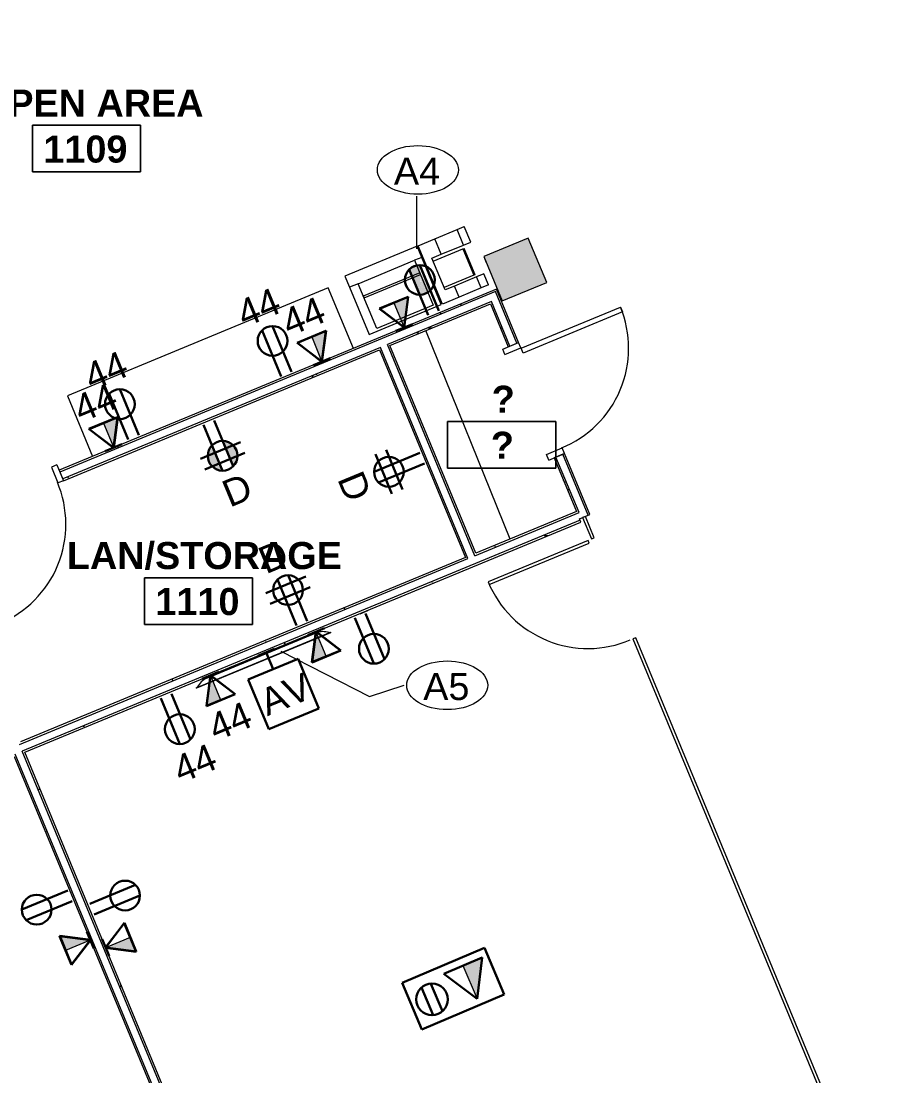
# Model space of a CAD drawing. Header units: inches. Extents: x 488 to 2071, y 800 to 2512.
# Drawn here: x 1223.8 to 1511.9, y 1816.9 to 2168.1 of the extents above; entities that cross this region are included whole.
import ezdxf

# ---------------------------------------------------------------- set-up
doc = ezdxf.new("R2010")
doc.units = ezdxf.units.IN
doc.header["$MEASUREMENT"] = 0
for name, color, linetype, lineweight in [('A-ANNO-NOTE', 131, 'Continuous', 30), ('A-AREA-IDEN', 2, 'Continuous', 9), ('A-COLS', 52, 'Continuous', 13), ('A-DOOR', 31, 'Continuous', 13), ('A-DOOR-FRAM', 31, 'Continuous', 20), ('A-Flor-Shel-Tptn', 8, 'Continuous', 9), ('A-GLAZ-CURT', 52, 'Continuous', 9), ('A-WALL', 113, 'Continuous', 9), ('A-WALL-PATT', 111, 'Continuous', 13), ('E-ELEC-FIXT', 91, 'Continuous', 9), ('I-WALL', 2, 'Continuous', 9), ('Q-CASE', 31, 'Continuous', 9), ('Q-SPCQ', 91, 'Continuous', 9), ('Q-SPCQ-IDEN', 132, 'Continuous', 9), ('S-Cols', 8, 'Continuous', 9)]:
    doc.layers.add(name, color=color, linetype=linetype, lineweight=lineweight)
doc.styles.add('Arial', font='arial.ttf', dxfattribs={"height": 9})
doc.styles.add('Swis721 Lt BT', font='swissl.ttf', dxfattribs={"height": 9})
doc.styles.add('Swis721 Lt BT_B', font='', dxfattribs={"height": 9})
doc.styles.get('Swis721 Lt BT_B').set_extended_font_data('Swis721 Lt BT', bold=True)
pattern_1 = [(0, (0, 0), (30.72, 7.68), [1.267, -21.773, 1.267, -21.773, -122.88]), (0, (0, 0), (30.72, 7.68), [-46.08, 1.267, -44.813, 1.267, -21.773, -53.76]), (0, (0, 0), (30.72, 7.68), [-115.2, 1.267, -14.093, 1.267, -37.133]), (120, (11.52, 3.84), (-22.011075, 22.7643), [1.267, -21.773, 1.267, -21.773, -122.88]), (120, (11.52, 3.84), (-22.011075, 22.7643), [-46.08, 1.267, -44.813, 1.267, -21.773, -53.76]), (120, (11.52, 3.84), (-22.011075, 22.7643), [-115.2, 1.267, -14.093, 1.267, -37.133]), (240, (15.36, 19.2), (-8.708925, -30.4443), [1.267, -21.773, 1.267, -21.773, -122.88]), (240, (15.36, 19.2), (-8.708925, -30.4443), [-46.08, 1.267, -44.813, 1.267, -21.773, -53.76]), (240, (15.36, 19.2), (-8.708925, -30.4443), [-115.2, 1.267, -14.093, 1.267, -37.133])]

# ---------------------------------------------------------------- blocks, each defined once
blk = doc.blocks.new('Revit Link EDITED_dwg-5488103-Level 1 POWER')
at = {"layer": 'S-Cols', "color": 7}
blk.add_line((1378.56, 2087.83), (1377.81, 2089.62), dxfattribs=at)
blk = doc.blocks.new('System Panel - Glazed-5484080-Level 1 POWER')
at = {"layer": 'A-GLAZ-CURT', "lineweight": 13}
for p, q in [((71.58, 1.75), (-115.31, 1.75)), ((-115.31, 1.75), (-115.31, 0.75)), ((-115.31, 0.75), (71.58, 0.75)), ((71.58, 0.75), (71.58, 1.75)), ((115.31, 1.75), (107.58, 1.75)), ((107.58, 1.75), (107.58, 0.75)), ((107.58, 0.75), (115.31, 0.75)), ((115.31, 0.75), (115.31, 1.75))]:
    blk.add_line(p, q, dxfattribs=at)
blk = doc.blocks.new('Single Glass Door - Full Rail - Long Handle-5456995-Level 1 POWER')
at = {"layer": 'A-DOOR', "lineweight": 20}
for p, q in [((17, 38), (17, 2)), ((18, 38), (17, 38)), ((18, 2), (18, 38)), ((17, 2), (18, 2))]:
    blk.add_line(p, q, dxfattribs=at)
at = {"layer": 'A-DOOR', "lineweight": 9}
blk.add_arc((18, 2), 36, 90, 180.5, dxfattribs=at)
blk = doc.blocks.new('Single Flush - OTJ_SOLIDFLUSH_ALUM-5456996-Level 1 POWER')
at = {"layer": 'A-DOOR', "lineweight": 20}
for p, q in [((16.15625, -1.875), (17.90625, -1.875)), ((16.15625, -37.6875), (16.15625, -1.875)), ((17.90625, -1.875), (17.90625, -37.6875)), ((17.90625, -37.6875), (16.15625, -37.6875))]:
    blk.add_line(p, q, dxfattribs=at)
at = {"layer": 'A-DOOR', "lineweight": 9}
blk.add_arc((17.90625, -1.875), 35.8125, 179.5, 270, dxfattribs=at)
at = {"layer": 'A-DOOR-FRAM'}
for p, q in [((-20, 3.875), (-20, -1.875)), ((-20, 3.875), (-18, 3.875)), ((-18, 3.875), (-18, -1.875)), ((18.000004, 3.875), (18.000004, -1.875)), ((18.000004, 3.875), (20.000004, 3.875)), ((20.000004, 3.875), (20.000004, -1.875)), ((-20, -1.875), (-18, -1.875)), ((18.000004, -1.875), (20.000004, -1.875))]:
    blk.add_line(p, q, dxfattribs=at)
blk = doc.blocks.new('Single Flush - OTJ_SOLIDFLUSH_ALUM-5456984-Level 1 POWER')
at = {"layer": 'A-DOOR', "lineweight": 20}
for p, q in [((16.15625, 37.6875), (16.15625, 1.875)), ((17.90625, 37.6875), (16.15625, 37.6875)), ((17.90625, 1.875), (17.90625, 37.6875)), ((16.15625, 1.875), (17.90625, 1.875))]:
    blk.add_line(p, q, dxfattribs=at)
at = {"layer": 'A-DOOR', "lineweight": 9}
blk.add_arc((17.90625, 1.875), 35.8125, 90, 180.5, dxfattribs=at)
at = {"layer": 'A-DOOR-FRAM'}
for p, q in [((-20, -3.875), (-20, 1.875)), ((-20, 1.875), (-18, 1.875)), ((-18, -3.875), (-18, 1.875)), ((18.000004, -3.875), (18.000004, 1.875)), ((18.000004, 1.875), (20.000004, 1.875)), ((20.000004, -3.875), (20.000004, 1.875)), ((-20, -3.875), (-18, -3.875)), ((18.000004, -3.875), (20.000004, -3.875))]:
    blk.add_line(p, q, dxfattribs=at)
blk = doc.blocks.new('A-Copier-Floor - A-Copier-Floor-V26-Level 1 POWER')
at = {"layer": 'Q-SPCQ'}
for p, q in [((-30.09, 11.47), (-27.49, 11.47)), ((-30.09, 11.47), (-30.09, 7.47)), ((-27.49, 11.47), (-19.49, 11.47)), ((-27.49, 11.47), (-27.49, 7.47)), ((-19.49, 11.47), (-13.49, 11.47)), ((-19.49, 11.47), (-19.49, 7.47)), ((-13.49, 11.47), (-13.49, -9.53)), ((12.91, 11.47), (-13.09, 11.47)), ((-13.09, 11.47), (-13.09, -5.51)), ((-10.52, -5.51), (-10.52, 10.67)), ((-10.52, 10.67), (9.82, 10.67)), ((9.82, 10.67), (9.82, -5.51)), ((12.91, -5.51), (12.91, 11.47)), ((-30.09, 7.47), (-27.49, 7.47)), ((-27.49, 7.47), (-19.49, 7.47)), ((-19.49, 7.47), (-16.13, 7.47)), ((-16.13, 7.47), (-16.13, -3.97)), ((-13.29, 10.49), (-13.29, 8.47)), ((-13.29, 10.49), (-13.1, 10.49)), ((-13.1, 8.47), (-13.29, 8.47)), ((-27.26, 6.6), (-26.84, 6.6)), ((-27.26, 6.6), (-27.26, -2.84)), ((-26.84, 6.6), (-16.13, 6.6)), ((-26.84, -2.84), (-26.84, 6.6)), ((-26.84, -2.84), (-27.26, -2.84)), ((-16.13, -2.84), (-26.84, -2.84)), ((9.82, -0.4), (-10.52, -0.4)), ((-10.52, -0.4), (-10.52, -1.03)), ((-10.52, -1.03), (9.82, -1.03)), ((9.82, -1.03), (9.82, -0.4)), ((-27.49, -3.97), (-30.09, -3.97)), ((-30.09, -3.97), (-30.09, -9.53)), ((-19.49, -3.97), (-27.49, -3.97)), ((-27.49, -3.97), (-27.49, -9.53)), ((-16.13, -3.97), (-19.49, -3.97)), ((-19.49, -3.97), (-19.49, -9.53)), ((-13.29, -5.51), (-13.29, -7.53)), ((-13.29, -5.51), (-13.1, -5.51)), ((-13.09, -5.51), (-10.52, -5.51)), ((-13.09, -5.51), (-13.09, -9.53)), ((9.82, -5.51), (-10.52, -5.51)), ((9.82, -5.51), (12.91, -5.51)), ((12.91, -9.53), (12.91, -5.51)), ((-27.49, -9.53), (-30.09, -9.53)), ((-19.49, -9.53), (-27.49, -9.53)), ((-13.49, -9.53), (-19.49, -9.53)), ((-13.1, -7.53), (-13.29, -7.53)), ((-13.09, -9.53), (12.91, -9.53))]:
    blk.add_line(p, q, dxfattribs=at)
blk = doc.blocks.new('C-Counter Top - ADJ HEIGHT-5345645-Level 1 POWER')
at = {"layer": 'Q-CASE'}
for p, q in [((46.71, 25), (-47.26, 25)), ((-47.26, 25), (-47.26, 3.19)), ((46.71, 3.19), (46.71, 25))]:
    blk.add_line(p, q, dxfattribs=at)
blk = doc.blocks.new('Casework 9 - Casework 6-5348121-Level 1 POWER')
at = {"layer": 'Q-CASE'}
blk.add_line((1633.34, 1815.64), (1702.5, 1844.29), dxfattribs=at)
blk = doc.blocks.new('PS - Junction Box _Wall Base_ - AV Box-4868763-Level 1 POWER')
at = {"layer": 'E-ELEC-FIXT'}
for p, q in [((1304.03, 1957.4), (1304.1, 1957.23)), ((1306.64, 1958.28), (1304.1, 1957.23)), ((1306.64, 1958.28), (1306.57, 1958.45))]:
    blk.add_line(p, q, dxfattribs=at)
blk = doc.blocks.new('PS - Power Device _Wall Base_ - Duplex-4862727-Level 1 POWER')
at = {"layer": 'E-ELEC-FIXT'}
for p, q in [((1445.44, 1403.21), (1445.36, 1403.04)), ((1447.89, 1401.94), (1445.36, 1403.04)), ((1447.89, 1401.94), (1447.96, 1402.12))]:
    blk.add_line(p, q, dxfattribs=at)
blk = doc.blocks.new('A-Flat_Screen_TV - OLED 55BGP 55_-4747240-Level 1 POWER')
at = {"layer": 'Q-SPCQ'}
for p, q in [((-24.2, 0.19), (24.2, 0.19)), ((-24.2, 0.19), (-24.2, 0)), ((24.2, 0), (-24.2, 0)), ((-24.14, 0), (-24.14, -0.06)), ((-19.7, 1.81), (19.7, 1.81)), ((24.14, -0.06), (24.14, 0)), ((24.2, 0), (24.2, 0.19)), ((24.14, -0.06), (-24.14, -0.06))]:
    blk.add_line(p, q, dxfattribs=at)
for centre, start, end in [((-19.1, -5.58), 94.6372, 128.9656), ((19.1, -5.58), 51.0344, 85.3628)]:
    blk.add_arc(centre, 7.41, start, end, dxfattribs=at)
blk = doc.blocks.new('Room Tag - Room Name and Number-3379422-Level 1 POWER')
at = {"layer": 'A-AREA-IDEN'}
for p, q in [((-0.1881, -0.1636), (-0.1881, -0.0018)), ((-0.1881, -0.0018), (0.1869, -0.0018)), ((0.1869, -0.0018), (-0.1881, -0.0018)), ((-0.1881, -0.0018), (-0.1881, -0.1636)), ((0.1869, -0.0018), (0.1869, -0.1636)), ((0.1869, -0.1636), (0.1869, -0.0018)), ((0.1869, -0.1636), (-0.1881, -0.1636)), ((-0.1881, -0.1636), (0.1869, -0.1636))]:
    blk.add_line(p, q, dxfattribs=at)
blk = doc.blocks.new('Appliance_Specialty Equipment Tag - Standard-3515593-Level 1 POWER')
at = {"layer": 'Q-SPCQ-IDEN'}
blk.add_ellipse((-0.0499, 0.0037), major_axis=(-0.1406, 0), ratio=0.600473, dxfattribs=at)

msp = doc.modelspace()

# ---------------------------------------------------------------- hatches: boundary and pattern name
at = {"layer": 'A-ANNO-NOTE', "lineweight": 9}
for points in [[(1356.43, 2076.96), (1356.5, 2086.81), (1352.95, 2085.36), (1355.95, 2078.11)], [(1352.95, 2085.36), (1356.4, 2086.81), (1353.46, 2085.83)], [(1353.46, 2085.83), (1356.4, 2086.81), (1355.91, 2086.8), (1353.46, 2085.83)], [(1353.46, 2085.83), (1355.91, 2086.8), (1353.7, 2086.01), (1353.46, 2085.83)], [(1353.7, 2086.01), (1355.91, 2086.8), (1355.42, 2086.73)], [(1353.7, 2086.01), (1355.42, 2086.73), (1354.94, 2086.61)], [(1356.43, 2076.96), (1356.53, 2076.96), (1356.49, 2084.88), (1356.44, 2078.11)], [(1356.53, 2076.96), (1356.63, 2076.96), (1356.51, 2084.88), (1356.53, 2078.11)], [(1356.63, 2076.96), (1356.73, 2076.97), (1356.53, 2084.88), (1356.61, 2078.11)], [(1356.73, 2076.97), (1356.82, 2076.97), (1356.54, 2084.88), (1356.7, 2078.11)], [(1356.82, 2076.97), (1356.92, 2076.98), (1356.56, 2084.88), (1356.79, 2078.11)], [(1356.92, 2076.98), (1357.02, 2076.99), (1356.58, 2084.88), (1356.87, 2078.11)], [(1357.02, 2076.99), (1357.12, 2077.01), (1356.6, 2084.88), (1356.96, 2078.11)], [(1357.12, 2077.01), (1357.21, 2077.02), (1356.62, 2084.88), (1357.05, 2078.11)], [(1357.21, 2077.02), (1357.31, 2077.04), (1356.64, 2084.88), (1357.13, 2078.11)], [(1357.31, 2077.04), (1357.41, 2077.05), (1356.66, 2084.88), (1357.22, 2078.11)], [(1357.41, 2077.05), (1357.5, 2077.07), (1356.68, 2084.88), (1357.31, 2078.11)], [(1357.5, 2077.07), (1357.6, 2077.1), (1356.7, 2084.88), (1357.4, 2078.11)], [(1357.6, 2077.1), (1357.7, 2077.12), (1356.72, 2084.88), (1357.49, 2078.11)], [(1357.7, 2077.12), (1357.79, 2077.14), (1356.74, 2084.88), (1357.57, 2078.11)], [(1357.79, 2077.14), (1357.89, 2077.17), (1356.76, 2084.88), (1357.66, 2078.11)], [(1357.89, 2077.17), (1357.98, 2077.2), (1356.78, 2084.88), (1357.75, 2078.11)], [(1357.98, 2077.2), (1358.07, 2077.23), (1356.8, 2084.88), (1357.84, 2078.11)], [(1358.07, 2077.23), (1358.17, 2077.27), (1356.82, 2084.88), (1357.93, 2078.11)], [(1358.17, 2077.27), (1358.26, 2077.3), (1356.84, 2084.88), (1358.02, 2078.11)], [(1358.26, 2077.3), (1358.35, 2077.34), (1356.86, 2084.88), (1358.11, 2078.11)], [(1358.35, 2077.34), (1358.44, 2077.38), (1356.88, 2084.88), (1358.2, 2078.11)], [(1358.44, 2077.38), (1358.53, 2077.42), (1356.9, 2084.88), (1358.29, 2078.11)], [(1358.53, 2077.42), (1358.62, 2077.46), (1356.92, 2084.88), (1358.38, 2078.11)], [(1358.62, 2077.46), (1358.71, 2077.5), (1356.94, 2084.88), (1358.47, 2078.11)], [(1358.71, 2077.5), (1358.79, 2077.55), (1356.96, 2084.88), (1358.56, 2078.11)], [(1358.79, 2077.55), (1358.88, 2077.6), (1356.98, 2084.88), (1358.65, 2078.11)], [(1358.88, 2077.6), (1358.96, 2077.64), (1357, 2084.88), (1358.75, 2078.11)], [(1358.96, 2077.64), (1359.05, 2077.7), (1357.02, 2084.88), (1358.84, 2078.11)], [(1359.05, 2077.7), (1359.13, 2077.75), (1357.04, 2084.88), (1358.93, 2078.11)], [(1359.13, 2077.75), (1359.21, 2077.8), (1357.06, 2084.88), (1359.03, 2078.11)], [(1359.21, 2077.8), (1359.3, 2077.86), (1357.08, 2084.88), (1359.12, 2078.11)], [(1359.3, 2077.86), (1359.38, 2077.91), (1357.1, 2084.88), (1359.22, 2078.11)], [(1359.38, 2077.91), (1359.45, 2077.97), (1357.12, 2084.88), (1359.31, 2078.11)], [(1359.45, 2077.97), (1359.53, 2078.03), (1357.15, 2084.88), (1359.41, 2078.11)], [(1359.53, 2078.03), (1359.6, 2078.11), (1357.17, 2084.88), (1359.5, 2078.11)], [(1359.61, 2078.1), (1359.68, 2078.16), (1357.19, 2084.88), (1359.6, 2078.11)], [(1359.68, 2078.16), (1359.76, 2078.22), (1357.21, 2084.88)], [(1359.76, 2078.22), (1359.83, 2078.29), (1357.23, 2084.88)], [(1359.83, 2078.29), (1359.9, 2078.36), (1357.26, 2084.88)], [(1359.9, 2078.36), (1359.97, 2078.43), (1357.28, 2084.88)], [(1351.26, 2066.03), (1352.61, 2076.26), (1347.85, 2074.28), (1349.06, 2071.35)], [(1323.89, 2054.69), (1325.23, 2064.92), (1320.47, 2062.95)], [(1254.6, 2025.99), (1255.94, 2036.22), (1251.18, 2034.24)], [(1285.98, 2024.35), (1287.22, 2026.75), (1286.66, 2026.03)], [(1286.65, 2020.71), (1287.22, 2026.75), (1285.98, 2024.35)], [(1287.89, 2019.38), (1287.22, 2026.75), (1286.65, 2020.71)], [(1290.81, 2018.41), (1287.31, 2026.84), (1287.22, 2026.75)], [(1290.81, 2018.41), (1287.22, 2026.75), (1290.16, 2018.46)], [(1290.16, 2018.46), (1287.22, 2026.75), (1287.89, 2019.38)], [(1294.35, 2019.88), (1290.99, 2028.31), (1290.86, 2028.31)], [(1294.35, 2019.88), (1291.51, 2028.26), (1290.99, 2028.31)], [(1294.35, 2019.88), (1294.18, 2027), (1291.51, 2028.26)], [(1294.18, 2027), (1293, 2027.81), (1291.51, 2028.26)], [(1293, 2027.81), (1292.52, 2028.01), (1292.02, 2028.17)], [(1294.18, 2027), (1293.67, 2027.41), (1293, 2027.81)], [(1295.76, 2023.8), (1294.71, 2026.43), (1294.18, 2027)], [(1295.31, 2021.26), (1295.76, 2023.8), (1294.18, 2027)], [(1294.35, 2019.88), (1295.31, 2021.26), (1294.18, 2027)], [(1295.48, 2025.07), (1295.21, 2025.67), (1294.71, 2026.43)], [(1295.76, 2023.8), (1295.48, 2025.07), (1294.71, 2026.43)], [(1286.65, 2020.71), (1285.98, 2024.35), (1285.89, 2023.05)], [(1286.65, 2020.71), (1285.89, 2023.05), (1286.07, 2022.02)], [(1285.98, 2024.35), (1286.53, 2025.81), (1286.11, 2024.85)], [(1295.31, 2021.26), (1295.59, 2021.99), (1295.76, 2023.8)], [(1295.76, 2023.8), (1295.69, 2024.32), (1295.48, 2025.07)], [(1295.59, 2021.99), (1295.78, 2023.28), (1295.76, 2023.8)], [(1295.59, 2021.99), (1295.76, 2022.89), (1295.78, 2023.28)], [(1287.89, 2019.38), (1286.65, 2020.71), (1287.39, 2019.8)], [(1290.16, 2018.46), (1287.89, 2019.38), (1288.67, 2018.91)], [(1294.35, 2019.88), (1294.93, 2020.58), (1295.31, 2021.26)], [(1320.52, 1954.64), (1325.29, 1956.61), (1321.87, 1964.86)], [(1285.42, 1940.1), (1290.18, 1942.07), (1286.76, 1950.32)], [(1238.6, 1858.77), (1236.62, 1863.53), (1246.85, 1862.18)], [(1262.05, 1858.26), (1260.08, 1863.02), (1251.83, 1859.61)], [(1375.5, 1842.62), (1377.19, 1856.37), (1370.81, 1853.66)]]:
    msp.add_hatch(color=256, dxfattribs=at).paths.add_polyline_path(points, flags=0)
at = {"layer": 'A-COLS'}
msp.add_hatch(color=250, dxfattribs=at).paths.add_polyline_path([(1383.89, 2074.95), (1398.67, 2081.07), (1392.55, 2095.86), (1377.77, 2089.73), (1383.87, 2075)], flags=0)
at = {"layer": 'A-WALL-PATT', "lineweight": 9}
h = msp.add_hatch(dxfattribs=at)
h.set_pattern_fill('FP_1', color=256, style=0, pattern_type=2)
h.set_pattern_definition(pattern_1)
h.paths.add_polyline_path([(1319.88, 1685.7), (1320.46, 1685.94), (1221.83, 1924.03), (1221.26, 1923.79), (1319.85, 1685.77)], flags=0)
h.paths.add_polyline_path([(1220.3, 1926.1), (1220.88, 1926.34), (1191.72, 1996.64), (1191.18, 1996.41), (1220.2, 1926.34)], flags=0)
h.paths.add_polyline_path([(1190.22, 1998.72), (1190.8, 1998.96), (1060.1, 2314.49), (1059.52, 2314.25), (1190.12, 1998.96)], flags=0)
h = msp.add_hatch(dxfattribs=at)
h.set_pattern_fill('FP_1', color=256, style=0, pattern_type=2)
h.set_pattern_definition(pattern_1)
h.paths.add_polyline_path([(1322.76, 1686.89), (1323.34, 1687.13), (1224.72, 1925.23), (1224.14, 1924.99), (1322.76, 1686.9)], flags=0)
h.paths.add_polyline_path([(1223.19, 1927.3), (1223.76, 1927.54), (1194.64, 1997.85), (1194.06, 1997.61), (1223.09, 1927.54)], flags=0)
h.paths.add_polyline_path([(1193.11, 1999.92), (1193.68, 2000.16), (1124.51, 2167.16), (1123.93, 2166.92), (1190.8, 2005.49)], flags=0)
h.paths.add_polyline_path([(1122.98, 2169.23), (1123.55, 2169.47), (1062.99, 2315.69), (1062.41, 2315.45), (1122.88, 2169.47)], flags=0)
h = msp.add_hatch(dxfattribs=at)
h.set_pattern_fill('FP_1', color=256, style=0, pattern_type=2)
h.set_pattern_definition(pattern_1)
h.paths.add_polyline_path([(1086.28, 1955.67), (1149.84, 1981.99), (1149.6, 1982.57), (1086.04, 1956.25)], flags=0)
h.paths.add_polyline_path([(1186.79, 1997.3), (1190.22, 1998.72), (1189.98, 1999.3), (1186.55, 1997.88)], flags=0)
h.paths.add_polyline_path([(1193.68, 2000.16), (1199.72, 2002.66), (1199.49, 2003.24), (1193.44, 2000.73)], flags=0)
h.paths.add_polyline_path([(1236.68, 2017.97), (1382.23, 2078.26), (1381.99, 2078.83), (1236.44, 2018.54)], flags=0)
h = msp.add_hatch(dxfattribs=at)
h.set_pattern_fill('FP_1', color=256, style=0, pattern_type=2)
h.set_pattern_definition(pattern_1)
h.paths.add_polyline_path([(1511.31, 1764.99), (1511.88, 1765.25), (1502.91, 1786.9), (1502.34, 1786.66), (1511.27, 1765.08)], flags=0)
h.paths.add_polyline_path([(1412.48, 2003.59), (1413.06, 2003.83), (1404.64, 2024.15), (1404.06, 2023.91), (1410.04, 2009.48)], flags=0)
h.paths.add_polyline_path([(1388.75, 2060.87), (1389.33, 2061.11), (1382.23, 2078.26), (1381.65, 2078.02), (1386.56, 2066.17)], flags=0)
h = msp.add_hatch(dxfattribs=at)
h.set_pattern_fill('FP_1', color=256, style=0, pattern_type=2)
h.set_pattern_definition(pattern_1)
h.paths.add_polyline_path([(1087.48, 1952.78), (1151.03, 1979.11), (1150.79, 1979.68), (1087.24, 1953.36), (1087.42, 1952.92)], flags=0)
h.paths.add_polyline_path([(1187.99, 1994.41), (1191.41, 1995.83), (1191.18, 1996.41), (1187.75, 1994.99)], flags=0)
h.paths.add_polyline_path([(1194.88, 1997.27), (1200.92, 1999.77), (1200.68, 2000.35), (1194.64, 1997.85), (1194.74, 1997.61)], flags=0)
h.paths.add_polyline_path([(1237.88, 2015.08), (1343.58, 2058.87), (1343.34, 2059.44), (1237.64, 2015.66)], flags=0)
h.paths.add_polyline_path([(1345.89, 2059.82), (1380.54, 2074.17), (1380.3, 2074.75), (1345.65, 2060.4), (1345.79, 2060.06)], flags=0)
h = msp.add_hatch(dxfattribs=at)
h.set_pattern_fill('FP_1', color=256, style=0, pattern_type=2)
h.set_pattern_definition(pattern_1)
h.paths.add_polyline_path([(1508.42, 1763.8), (1509, 1764.03), (1498.42, 1789.57), (1497.85, 1789.33), (1508.14, 1764.49)], flags=0)
h.paths.add_polyline_path([(1408.85, 2004.2), (1409.42, 2004.44), (1401.75, 2022.96), (1401.18, 2022.72), (1408.75, 2004.44)], flags=0)
h.paths.add_polyline_path([(1385.87, 2059.67), (1386.45, 2059.91), (1380.54, 2074.17), (1379.96, 2073.93), (1385.77, 2059.91)], flags=0)
h = msp.add_hatch(dxfattribs=at)
h.set_pattern_fill('FP_1', color=256, style=0, pattern_type=2)
h.set_pattern_definition(pattern_1)
h.paths.add_polyline_path([(1050.46, 1855.75), (1084.9, 1870.06), (1084.67, 1870.6), (1050.22, 1856.33)], flags=0)
h.paths.add_polyline_path([(1087.22, 1870.98), (1220.3, 1926.1), (1220.06, 1926.68), (1086.98, 1871.56)], flags=0)
h.paths.add_polyline_path([(1223.76, 1927.54), (1224.72, 1927.93), (1372.47, 1989.13), (1372.23, 1989.71), (1223.52, 1928.11)], flags=0)
h.paths.add_polyline_path([(1374.78, 1990.09), (1408.85, 2004.2), (1408.61, 2004.78), (1374.54, 1990.66), (1374.73, 1990.2)], flags=0)
h = msp.add_hatch(dxfattribs=at)
h.set_pattern_fill('FP_1', color=256, style=0, pattern_type=2)
h.set_pattern_definition(pattern_1)
h.paths.add_polyline_path([(1051.65, 1852.86), (1221.5, 1923.21), (1221.26, 1923.79), (1051.41, 1853.44)], flags=0)
h.paths.add_polyline_path([(1224.96, 1924.65), (1410.04, 2001.31), (1409.8, 2001.89), (1224.72, 1925.23), (1224.82, 1924.99)], flags=0)

# ---------------------------------------------------------------- linework, layer by layer
at = {"layer": 'A-ANNO-NOTE'}
for p, q in [((1362.8, 2071.59), (1356.48, 2086.86)), ((1359.26, 2070.13), (1352.94, 2085.39)), ((1359.26, 2070.13), (1352.94, 2085.39)), ((1343.02, 2072.36), (1352.55, 2076.31)), ((1343.08, 2072.31), (1352.61, 2076.26)), ((1351.2, 2066.08), (1352.55, 2076.31)), ((1351.26, 2066.03), (1352.61, 2076.26)), ((1351.2, 2066.08), (1343.02, 2072.36)), ((1351.26, 2066.03), (1343.08, 2072.31)), ((1310.25, 2049.82), (1303.93, 2065.09)), ((1310.25, 2049.82), (1303.93, 2065.09)), ((1313.79, 2051.29), (1307.47, 2066.56)), ((1315.64, 2061.02), (1325.17, 2064.97)), ((1315.71, 2060.97), (1325.23, 2064.92)), ((1323.83, 2054.74), (1325.17, 2064.97)), ((1323.89, 2054.69), (1325.23, 2064.92)), ((1353.97, 2067.23), (1348.43, 2064.93)), ((1323.83, 2054.74), (1315.64, 2061.02)), ((1323.89, 2054.69), (1315.71, 2060.97)), ((1326.6, 2055.89), (1321.05, 2053.59)), ((1259.44, 2028.78), (1253.11, 2044.05)), ((1259.44, 2028.78), (1253.11, 2044.05)), ((1262.98, 2030.24), (1256.65, 2045.51)), ((1246.35, 2032.32), (1255.88, 2036.27)), ((1246.41, 2032.27), (1255.94, 2036.22)), ((1254.54, 2026.04), (1255.88, 2036.27)), ((1254.6, 2025.99), (1255.94, 2036.22)), ((1284.48, 2033.68), (1290.81, 2018.41)), ((1288.02, 2035.14), (1294.35, 2019.88)), ((1254.54, 2026.04), (1246.35, 2032.32)), ((1254.6, 2025.99), (1246.41, 2032.27)), ((1257.31, 2027.19), (1251.76, 2024.89)), ((1296.73, 2027.88), (1283.47, 2022.38)), ((1298.19, 2024.33), (1284.94, 2018.84)), ((1356.49, 2024.37), (1341.22, 2018.05)), ((1347.14, 2010.67), (1341.65, 2023.92)), ((1350.68, 2012.13), (1345.19, 2025.39)), ((1357.95, 2020.83), (1342.68, 2014.51)), ((1305.22, 1977.68), (1318.47, 1983.17)), ((1315.39, 1966.87), (1309.06, 1982.14)), ((1318.93, 1968.34), (1312.6, 1983.61)), ((1306.68, 1974.14), (1319.94, 1979.63)), ((1338.35, 1970.91), (1344.68, 1955.64)), ((1338.35, 1970.91), (1344.68, 1955.64)), ((1334.81, 1969.44), (1341.14, 1954.17)), ((1319.16, 1963.67), (1324.7, 1965.96)), ((1321.87, 1964.86), (1320.52, 1954.64)), ((1321.93, 1964.82), (1320.59, 1954.59)), ((1321.87, 1964.86), (1330.05, 1958.58)), ((1321.93, 1964.82), (1330.11, 1958.54)), ((1302.53, 1956.78), (1308.07, 1959.08)), ((1305.3, 1957.93), (1307.6, 1952.38)), ((1330.05, 1958.58), (1320.52, 1954.64)), ((1330.11, 1958.54), (1320.59, 1954.59)), ((1315.91, 1955.83), (1299.28, 1948.94)), ((1322.8, 1939.2), (1315.91, 1955.83)), ((1284.05, 1949.13), (1289.6, 1951.42)), ((1286.76, 1950.32), (1285.42, 1940.1)), ((1286.82, 1950.27), (1285.48, 1940.05)), ((1286.76, 1950.32), (1294.94, 1944.04)), ((1286.82, 1950.27), (1295.01, 1943.99)), ((1299.28, 1948.94), (1306.17, 1932.31)), ((1270.22, 1942.69), (1276.54, 1927.42)), ((1273.76, 1944.15), (1280.08, 1928.89)), ((1273.76, 1944.15), (1280.08, 1928.89)), ((1294.94, 1944.04), (1285.42, 1940.1)), ((1295.01, 1943.99), (1285.48, 1940.05)), ((1306.17, 1932.31), (1322.8, 1939.2)), ((1246.58, 1874.17), (1261.85, 1880.49)), ((1246.58, 1874.17), (1261.85, 1880.49)), ((1239.26, 1878.63), (1223.99, 1872.3)), ((1248.04, 1870.63), (1263.31, 1876.95)), ((1240.72, 1875.09), (1225.45, 1868.76)), ((1240.72, 1875.09), (1225.45, 1868.76)), ((1245.65, 1864.89), (1247.95, 1859.35)), ((1251.83, 1859.61), (1258.11, 1867.79)), ((1251.88, 1859.67), (1258.15, 1867.85)), ((1258.11, 1867.79), (1262.05, 1858.26)), ((1258.15, 1867.85), (1262.1, 1858.32)), ((1246.8, 1862.12), (1236.57, 1863.47)), ((1240.52, 1853.94), (1236.57, 1863.47)), ((1246.85, 1862.18), (1236.62, 1863.53)), ((1240.57, 1854), (1236.62, 1863.53)), ((1246.8, 1862.12), (1240.52, 1853.94)), ((1246.85, 1862.18), (1240.57, 1854)), ((1253.02, 1856.9), (1250.73, 1862.44)), ((1251.83, 1859.61), (1262.05, 1858.26)), ((1251.88, 1859.67), (1262.1, 1858.32)), ((1350.57, 1847.91), (1377.92, 1859.52)), ((1377.92, 1859.52), (1384.49, 1844.05)), ((1364.43, 1850.95), (1377.19, 1856.37)), ((1377.19, 1856.37), (1375.5, 1842.62)), ((1375.5, 1842.62), (1364.43, 1850.95)), ((1357.14, 1832.43), (1350.57, 1847.91)), ((1363.98, 1838.48), (1360.1, 1847.63)), ((1360.87, 1837.16), (1356.99, 1846.31)), ((1384.49, 1844.05), (1357.14, 1832.43))]:
    msp.add_line(p, q, dxfattribs=at)
at = {"layer": 'A-ANNO-NOTE', "lineweight": 9}
for p, q in [((1359.97, 2078.43), (1356.5, 2086.81)), ((1352.95, 2085.36), (1356.43, 2076.96)), ((1352.61, 2076.26), (1347.85, 2074.28)), ((1351.26, 2066.03), (1352.61, 2076.26)), ((1347.85, 2074.28), (1351.26, 2066.03)), ((1325.23, 2064.92), (1320.47, 2062.95)), ((1323.89, 2054.69), (1325.23, 2064.92)), ((1320.47, 2062.95), (1323.89, 2054.69)), ((1255.94, 2036.22), (1251.18, 2034.24)), ((1251.18, 2034.24), (1254.6, 2025.99)), ((1254.6, 2025.99), (1255.94, 2036.22)), ((1290.81, 2018.41), (1287.31, 2026.84)), ((1290.86, 2028.31), (1294.35, 2019.88)), ((1321.87, 1964.86), (1320.52, 1954.64)), ((1325.29, 1956.61), (1321.87, 1964.86)), ((1320.52, 1954.64), (1325.29, 1956.61)), ((1286.76, 1950.32), (1285.42, 1940.1)), ((1290.18, 1942.07), (1286.76, 1950.32)), ((1285.42, 1940.1), (1290.18, 1942.07)), ((1236.62, 1863.53), (1238.6, 1858.77)), ((1246.85, 1862.18), (1236.62, 1863.53)), ((1238.6, 1858.77), (1246.85, 1862.18)), ((1260.08, 1863.02), (1251.83, 1859.61)), ((1262.05, 1858.26), (1260.08, 1863.02)), ((1251.83, 1859.61), (1262.05, 1858.26)), ((1377.19, 1856.37), (1370.81, 1853.66)), ((1375.5, 1842.62), (1377.19, 1856.37)), ((1370.81, 1853.66), (1375.5, 1842.62))]:
    msp.add_line(p, q, dxfattribs=at)
at = {"layer": 'A-ANNO-NOTE'}
for centre, radius in [((1356.45, 2081.91), 4.95), ((1307.44, 2061.61), 4.95), ((1256.63, 2040.56), 4.95), ((1290.83, 2023.36), 4.95), ((1346.17, 2018.03), 4.95), ((1312.58, 1978.66), 4.95), ((1341.16, 1959.12), 4.95), ((1276.57, 1932.37), 4.95), ((1258.36, 1876.97), 4.95), ((1228.94, 1872.28), 4.95), ((1360.48, 1842.4), 5.25)]:
    msp.add_circle(centre, radius, dxfattribs=at)
at = {"layer": 'A-ANNO-NOTE', "lineweight": 9}
for centre, radius, start, end in [((1356.27, 2082.31), 4.5, 87.0156, 137.4234), ((1356.45, 2081.91), 4.95, 269.7244, 315.2756), ((1290.83, 2023.36), 4.95, 135.2756, 269.7244), ((1290.83, 2023.36), 4.95, 315.2756, 89.7244)]:
    msp.add_arc(centre, radius, start, end, dxfattribs=at)
at = {"layer": 'A-COLS', "color": 55, "lineweight": 20}
for p, q in [((1392.55, 2095.86), (1377.77, 2089.73)), ((1398.67, 2081.07), (1392.55, 2095.86)), ((1377.77, 2089.73), (1383.89, 2074.95)), ((1383.89, 2074.95), (1398.67, 2081.07))]:
    msp.add_line(p, q, dxfattribs=at)
at = {"layer": 'A-WALL', "lineweight": 13}
for p, q in [((1381.65, 2078.02), (1236.68, 2017.97)), ((1388.75, 2060.87), (1381.65, 2078.02)), ((1380.3, 2074.75), (1345.65, 2060.4)), ((1386.45, 2059.91), (1380.3, 2074.75)), ((1343.34, 2059.44), (1237.64, 2015.66)), ((1372.47, 1989.13), (1343.34, 2059.44)), ((1374.78, 1990.09), (1345.65, 2060.4)), ((1409.42, 2004.44), (1401.75, 2022.96)), ((1412.48, 2003.59), (1404.06, 2023.91)), ((1409.8, 2001.89), (1224.14, 1924.99)), ((1374.78, 1990.09), (1409.42, 2004.44)), ((1223.19, 1927.3), (1372.47, 1989.13)), ((1322.76, 1686.89), (1224.14, 1924.99)), ((1320.46, 1685.94), (1221.83, 1924.03))]:
    msp.add_line(p, q, dxfattribs=at)
at = {"layer": 'I-WALL', "lineweight": 13}
for p, q in [((1381.99, 2078.83), (1236.44, 2018.54)), ((1389.33, 2061.11), (1381.99, 2078.83)), ((1346.47, 2060.06), (1379.96, 2073.93)), ((1379.96, 2073.93), (1385.87, 2059.67)), ((1237.88, 2015.08), (1343.01, 2058.63)), ((1343.01, 2058.63), (1371.65, 1989.47)), ((1375.12, 1990.9), (1346.47, 2060.06)), ((1385.87, 2059.67), (1389.33, 2061.11)), ((1404.64, 2024.15), (1401.18, 2022.72)), ((1401.18, 2022.72), (1408.61, 2004.78)), ((1413.06, 2003.83), (1404.64, 2024.15)), ((1236.44, 2018.54), (1237.88, 2015.08)), ((1408.61, 2004.78), (1375.12, 1990.9)), ((1409.59, 2002.39), (1413.06, 2003.83)), ((1410.04, 2001.31), (1409.59, 2002.39)), ((1224.96, 1924.65), (1410.04, 2001.31)), ((1371.65, 1989.47), (1223.52, 1928.11)), ((1323.34, 1687.13), (1224.96, 1924.65)), ((1221.5, 1923.21), (1319.88, 1685.7))]:
    msp.add_line(p, q, dxfattribs=at)
at = {"layer": 'Q-SPCQ-IDEN'}
for p, q in [((1355.41, 2092.26), (1355.41, 2109.75)), ((1310.17, 1958.3), (1339.65, 1943.21)), ((1339.65, 1943.21), (1351.25, 1946.98))]:
    msp.add_line(p, q, dxfattribs=at)

# ---------------------------------------------------------------- block references
at = {"layer": 'A-AREA-IDEN', "xscale": 95.99999999999994, "yscale": 95.99999999999994, "zscale": 95.99999999999994}
for p in [(1245.59, 2133.58), (1383.75, 2034.98), (1282.87, 1982.94)]:
    msp.add_blockref('Room Tag - Room Name and Number-3379422-Level 1 POWER', p, dxfattribs=at)
at = {"layer": 'A-DOOR'}
for name, p, rotation in [('Single Flush - OTJ_SOLIDFLUSH_ALUM-5456996-Level 1 POWER', (1395.25, 2041.91), 112.4999999999991), ('Single Flush - OTJ_SOLIDFLUSH_ALUM-5456984-Level 1 POWER', (1218.68, 2009.16), 202.4999999999994), ('Single Glass Door - Full Rail - Long Handle-5456995-Level 1 POWER', (1421.17, 1979.34), 112.4999999999991)]:
    msp.add_blockref(name, p, dxfattribs=dict(at, rotation=rotation))
at = {"layer": 'A-Flor-Shel-Tptn', "color": 7}
msp.add_blockref('Revit Link EDITED_dwg-5488103-Level 1 POWER', (0, 0), dxfattribs=at)
at = {"layer": 'A-GLAZ-CURT', "rotation": 112.4999999999991}
msp.add_blockref('System Panel - Glazed-5484080-Level 1 POWER', (1456.38, 1896.96), dxfattribs=at)
at = {"layer": 'E-ELEC-FIXT', "rotation": 45.88016958920392}
msp.add_blockref('PS - Power Device _Wall Base_ - Duplex-4862727-Level 1 POWER', (1337.52, -43.69), dxfattribs=at)
at = {"layer": 'E-ELEC-FIXT'}
msp.add_blockref('PS - Junction Box _Wall Base_ - AV Box-4868763-Level 1 POWER', (0, 0), dxfattribs=at)
at = {"layer": 'Q-CASE'}
for name, p, rotation in [('C-Counter Top - ADJ HEIGHT-5345645-Level 1 POWER', (1292.41, 2038.28), 22.4999999999998), ('Casework 9 - Casework 6-5348121-Level 1 POWER', (3187.84, 346.51), 89.49999999999858)]:
    msp.add_blockref(name, p, dxfattribs=dict(at, rotation=rotation))
at = {"layer": 'Q-SPCQ'}
for name, p, rotation in [('A-Copier-Floor - A-Copier-Floor-V26-Level 1 POWER', (1347.1, 2079.33), 202.4999999999999), ('A-Flat_Screen_TV - OLED 55BGP 55_-4747240-Level 1 POWER', (1304.42, 1955.26), 22.50000000000905)]:
    msp.add_blockref(name, p, dxfattribs=dict(at, rotation=rotation))
at = {"layer": 'Q-SPCQ-IDEN', "xscale": 95.99999999999994, "yscale": 95.99999999999994, "zscale": 95.99999999999994}
for p in [(1360.6, 2118.19), (1370.36, 1946.62)]:
    msp.add_blockref('Appliance_Specialty Equipment Tag - Standard-3515593-Level 1 POWER', p, dxfattribs=at)

# ---------------------------------------------------------------- texts
at = {"layer": 'A-ANNO-NOTE', "lineweight": 9, "char_height": 9, "attachment_point": 1, "style": 'Swis721 Lt BT'}
for s, insert, width, rotation in [('44', (1294.56, 2074.29), 16.362, 22.5), ('44', (1309.51, 2071.32), 16.362, 22.5), ('44', (1243.75, 2053.24), 16.362, 22.5), ('44', (1240.22, 2042.62), 16.362, 22.5), ('D', (1289.73, 2014.38), 10.908, 22.5), ('D', (1337.19, 2019.13), 10.908, 292.5), ('D', (1301.77, 1992.19), 10.908, 22.5), ('AV', (1302.23, 1944.94), 18.18, 22.5), ('44', (1285.07, 1936.53), 16.362, 22.5), ('44', (1273.38, 1922.53), 16.362, 22.5)]:
    msp.add_mtext(s, dxfattribs=dict(at, insert=insert, width=width, rotation=rotation))
at = {"layer": 'A-AREA-IDEN', "char_height": 9, "attachment_point": 1, "style": 'Swis721 Lt BT_B'}
for s, insert, width in [('OPEN AREA', (1209.72, 2145.29), 86.658), ('1109', (1231.18, 2129.98), 33.936), ('\\fSwis721 Lt BT|b1|i0|c0|p34|;?', (1380.37, 2046.7), 7.878), ('\\fSwis721 Lt BT|b1|i0|c0|p34|;?', (1380.09, 2031.38), 7.878), ('LAN/STORAGE', (1239, 1994.66), 106.05), ('1110', (1268.46, 1979.34), 33.936)]:
    msp.add_mtext(s, dxfattribs=dict(at, insert=insert, width=width))
at = {"layer": 'Q-SPCQ-IDEN', "char_height": 9, "width": 18.786, "attachment_point": 1, "style": 'Arial'}
for s, insert in [('A4', (1347.82, 2122.65)), ('A5', (1357.58, 1951.07))]:
    msp.add_mtext(s, dxfattribs=dict(at, insert=insert))

doc.saveas('drawing.dxf')
